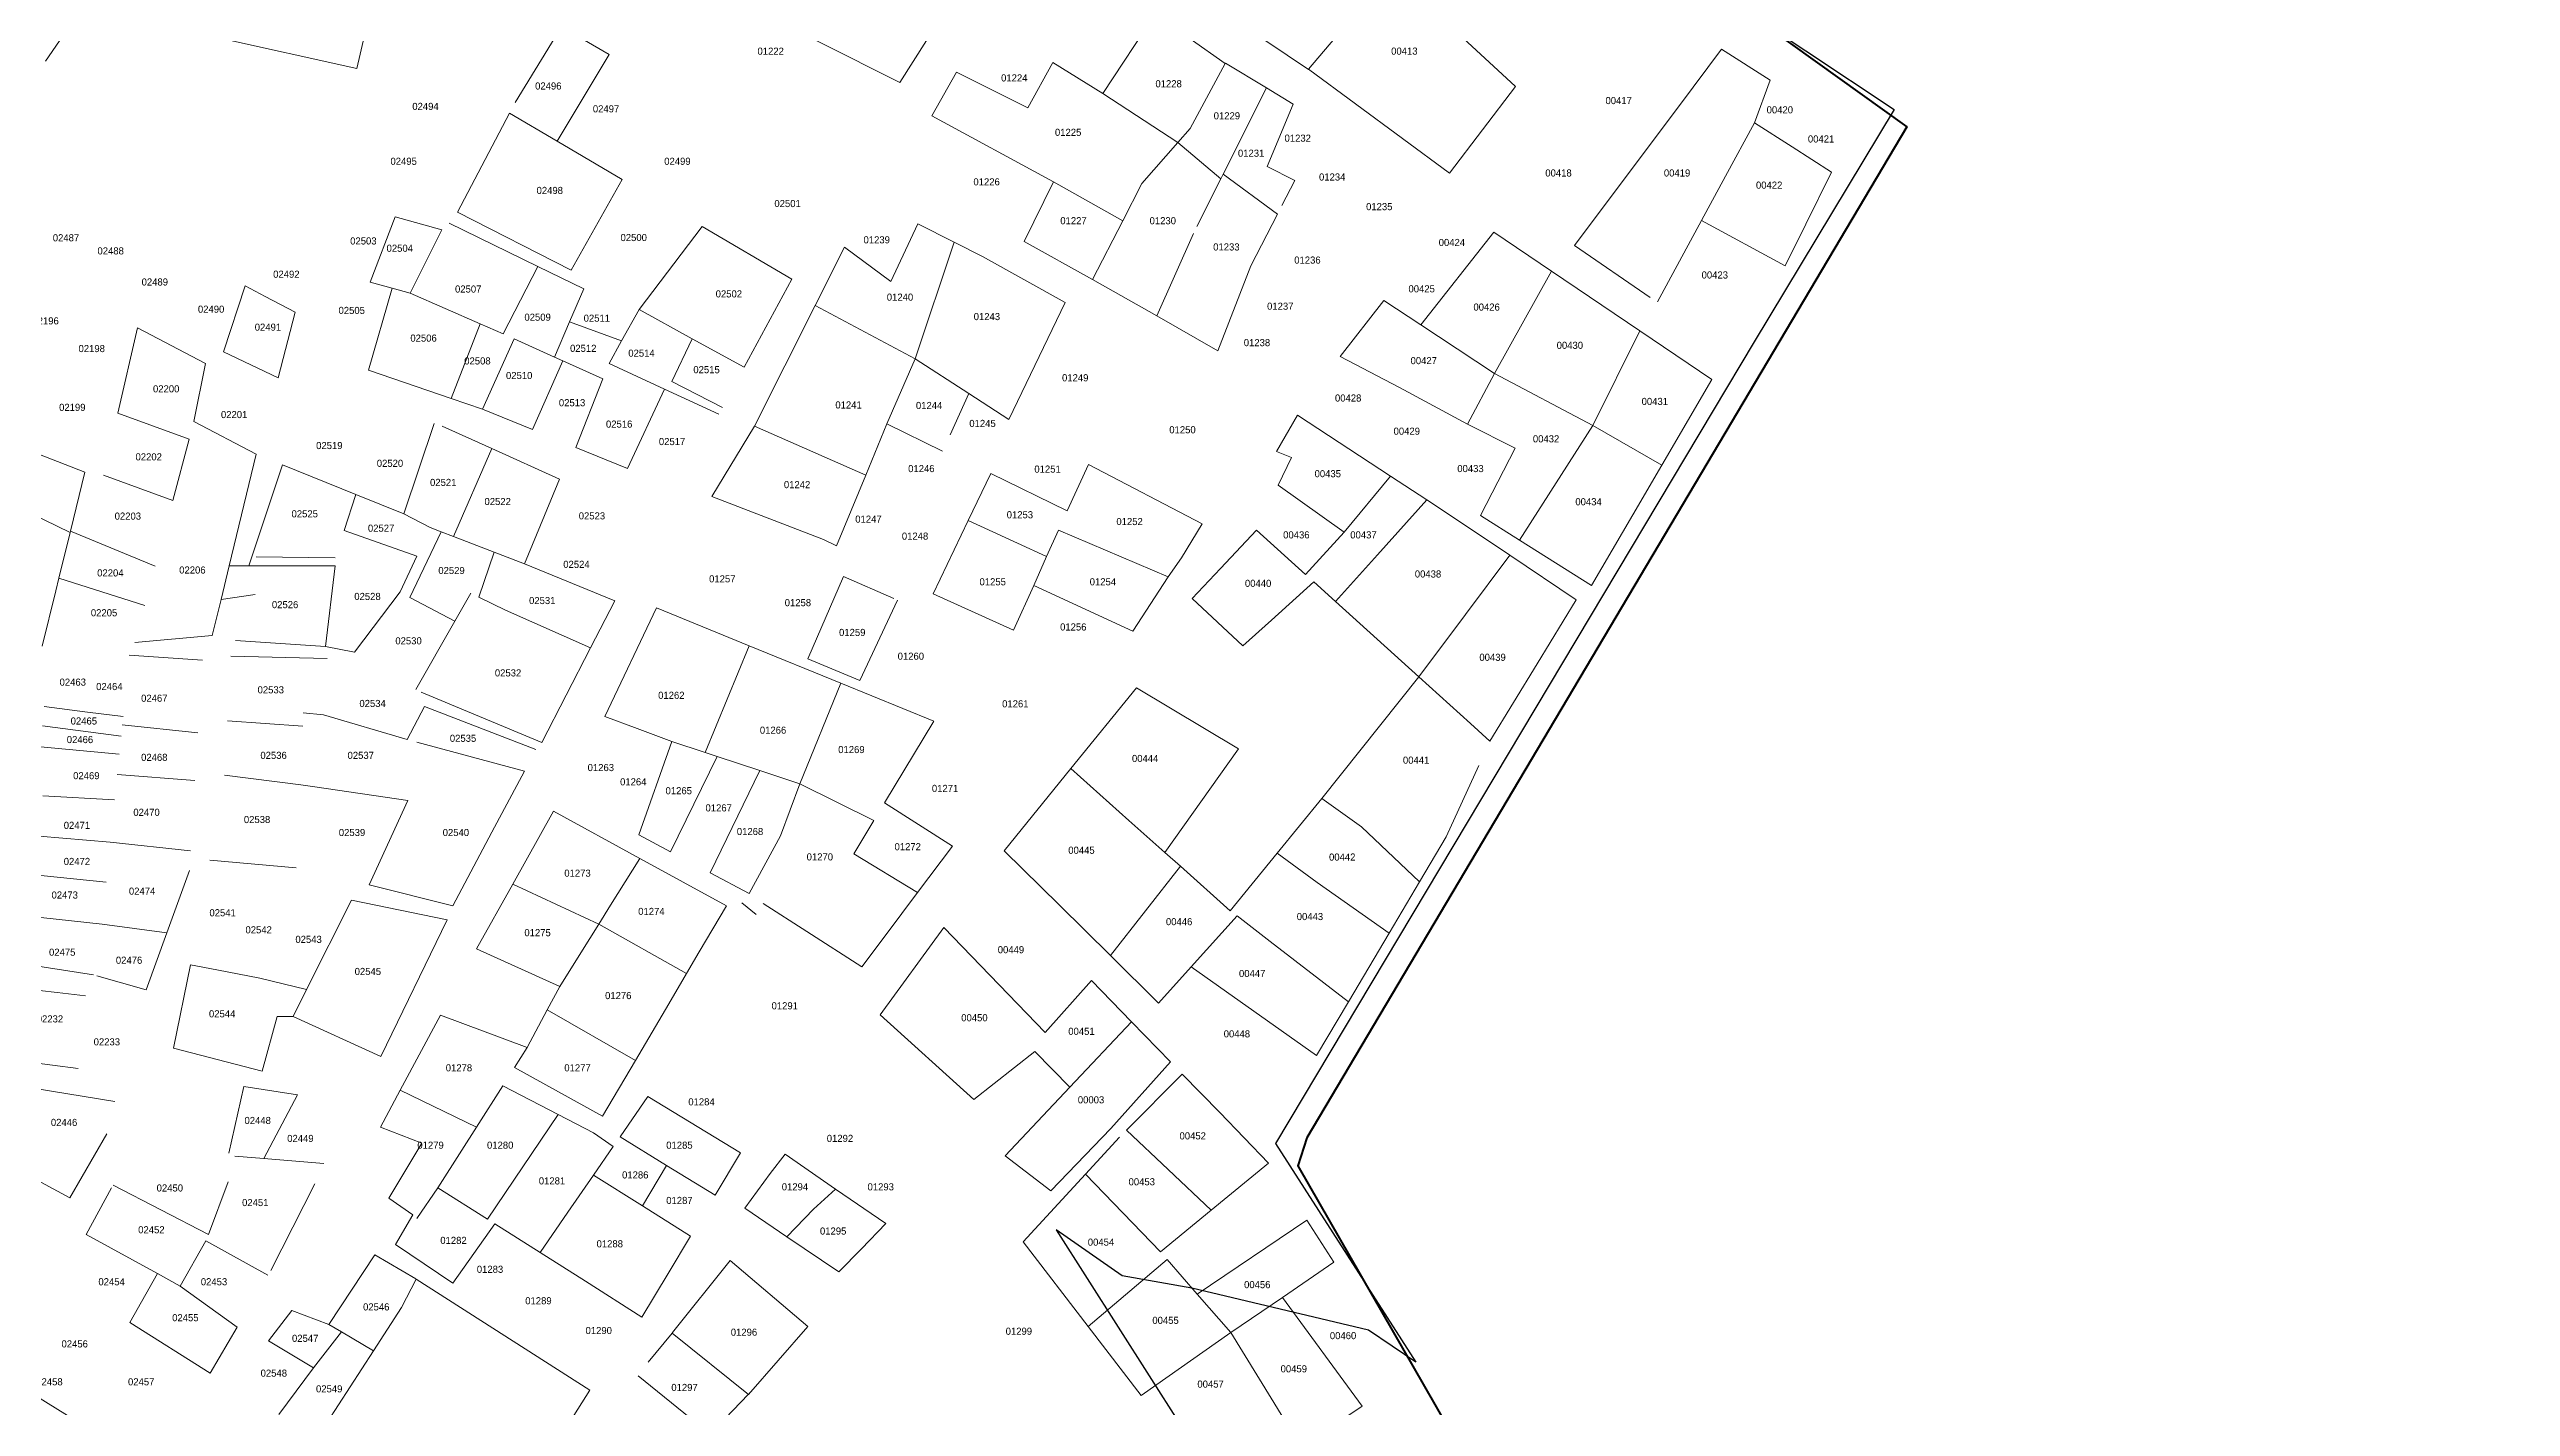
# Model space of a CAD drawing. Header units: metres. Extents: x 245232 to 248406, y 1633796 to 1637634.
# Drawn here: x 247883 to 248403, y 1635925 to 1636211 of the extents above; entities that cross this region are included whole.
import ezdxf
from ezdxf.enums import TextEntityAlignment as Align

# ---------------------------------------------------------------- set-up
doc = ezdxf.new("R2010")
doc.units = ezdxf.units.M
doc.header["$MEASUREMENT"] = 0
doc.layers.add('historique_numero_parcelle', color=7, linetype='Continuous')
doc.layers.add('limites_sections', color=7, linetype='Continuous')
doc.layers.add('Limites_Communes', color=7, linetype='Continuous', lineweight=211, plot=False)
doc.layers.add('LIMITES_PARCELLES', color=7, linetype='Continuous', lineweight=0, true_color=0xffffff)
doc.styles.add('Style-FANCY', font='FANCY.shx')

msp = doc.modelspace()

# ---------------------------------------------------------------- linework, layer by layer
at = {"layer": 'Limites_Communes', "color": 210, "lineweight": 80, "flags": 128}
msp.add_lwpolyline([(248217.239, 1636236.771), (248275.378, 1636195.051), (248148.552, 1635981.39), (248146.604, 1635975.459), (248342.772, 1635633.766), (248361.87, 1635600.5), (248372.369, 1635589.155), (248359.758, 1635572.275), (248054, 1635163), (248403, 1634932), (247921.696, 1634066.369), (247944, 1634048), (247854, 1633828), (247757.314, 1633862.887), (247659.165, 1633895.42), (247213.478, 1634048.88)], dxfattribs=at)
at = {"layer": 'limites_parcelles'}
for p, q in [((248148.879, 1636207.207), (248166.33, 1636227.835)), ((247892.2, 1636223.897), (247881.911, 1636208.898)), ((247951.324, 1636223.035), (247947.686, 1636207.361)), ((248062.524, 1636204.388), (248028.52, 1636221.453)), ((248070.962, 1636217.761), (248062.524, 1636204.388)), ((248105.421, 1636202.095), (248116.426, 1636218.883)), ((248116.426, 1636218.883), (248131.247, 1636208.419)), ((248148.864, 1636207.189), (248135.353, 1636216.247)), ((247947.686, 1636207.361), (247918.483, 1636213.839)), ((247981.156, 1636200.217), (247990.999, 1636216.171)), ((247990.999, 1636216.171), (248001.07, 1636210.307)), ((248179.726, 1636215.486), (248192.632, 1636203.587)), ((248227.282, 1636199.551), (248236.193, 1636211.436)), ((248236.193, 1636211.436), (248246.466, 1636204.938)), ((248001.07, 1636210.307), (247990.087, 1636192.001)), ((248069.222, 1636197.366), (248074.462, 1636206.637)), ((248074.462, 1636206.637), (248089.565, 1636199.037)), ((248089.565, 1636199.037), (248094.819, 1636208.664)), ((248094.819, 1636208.664), (248105.421, 1636202.095)), ((248131.247, 1636208.419), (248123.889, 1636194.709)), ((248131.247, 1636208.419), (248131.3, 1636208.518)), ((248131.3, 1636208.518), (248139.969, 1636203.291)), ((248148.879, 1636207.207), (248148.864, 1636207.189)), ((248178.692, 1636185.291), (248148.879, 1636207.207)), ((248121.266, 1636191.735), (248105.421, 1636202.095)), ((248139.969, 1636203.291), (248130.822, 1636185.056)), ((248139.969, 1636203.291), (248145.643, 1636199.87)), ((248192.632, 1636203.587), (248178.692, 1636185.291)), ((248246.466, 1636204.938), (248243.15, 1636195.913)), ((247968.984, 1636176.993), (247979.966, 1636197.947)), ((247979.966, 1636197.947), (247990.087, 1636192.001)), ((248094.936, 1636183.452), (248069.222, 1636197.366)), ((248145.643, 1636199.87), (248140.158, 1636186.633)), ((248217.294, 1636186.229), (248227.282, 1636199.551)), ((248243.15, 1636195.913), (248237.043, 1636184.643)), ((248243.15, 1636195.913), (248251.108, 1636190.8)), ((247990.087, 1636192.001), (248003.814, 1636183.937)), ((248113.644, 1636183.097), (248121.266, 1636191.735)), ((248123.889, 1636194.709), (248121.266, 1636191.735)), ((248121.266, 1636191.735), (248130.331, 1636184.078)), ((248251.108, 1636190.8), (248259.407, 1636185.468)), ((248130.822, 1636185.056), (248130.331, 1636184.078)), ((248130.822, 1636185.056), (248142.296, 1636176.584)), ((248140.158, 1636186.633), (248145.949, 1636183.734)), ((248205.126, 1636169.998), (248217.294, 1636186.229)), ((248259.407, 1636185.468), (248253.997, 1636174.499)), ((248003.814, 1636183.937), (247993.037, 1636164.752)), ((248088.779, 1636170.831), (248094.936, 1636183.452)), ((248094.936, 1636183.452), (248109.591, 1636175.185)), ((248109.591, 1636175.185), (248113.644, 1636183.097)), ((248125.271, 1636173.991), (248130.331, 1636184.078)), ((248145.949, 1636183.734), (248143.223, 1636178.398)), ((248237.043, 1636184.643), (248231.964, 1636175.269)), ((247950.512, 1636162.229), (247955.795, 1636176.008)), ((247955.795, 1636176.008), (247965.678, 1636173.309)), ((247967.219, 1636174.657), (247986.005, 1636165.511)), ((247993.037, 1636164.752), (247968.984, 1636176.993)), ((248103.241, 1636162.79), (248109.591, 1636175.185)), ((248142.296, 1636176.584), (248136.706, 1636165.644)), ((248231.964, 1636175.269), (248222.646, 1636158.071)), ((248249.638, 1636165.66), (248231.964, 1636175.269)), ((247965.678, 1636173.309), (247958.958, 1636159.876)), ((248007.358, 1636156.425), (248020.724, 1636174.001)), ((248020.724, 1636174.001), (248039.648, 1636162.884)), ((248044.614, 1636157.319), (248050.769, 1636169.588)), ((248050.769, 1636169.588), (248060.612, 1636162.365)), ((248060.612, 1636162.365), (248066.31, 1636174.562)), ((248065.705, 1636146.039), (248073.955, 1636170.701)), ((248066.31, 1636174.562), (248073.955, 1636170.701)), ((248073.955, 1636170.701), (248079.952, 1636167.673)), ((248103.241, 1636162.79), (248088.779, 1636170.831)), ((248116.783, 1636155.076), (248124.535, 1636172.523)), ((248172.637, 1636153.177), (248188.014, 1636172.807)), ((248188.014, 1636172.807), (248200.214, 1636164.554)), ((248221.104, 1636158.986), (248205.126, 1636169.998)), ((248253.997, 1636174.499), (248249.638, 1636165.66)), ((247978.67, 1636151.277), (247986.005, 1636165.511)), ((247986.005, 1636165.511), (247995.672, 1636160.804)), ((248079.952, 1636167.673), (248097.438, 1636157.894)), ((248136.706, 1636165.644), (248129.728, 1636147.715)), ((248200.214, 1636164.554), (248188.157, 1636142.902)), ((248200.214, 1636164.554), (248218.914, 1636151.905)), ((247919.495, 1636147.505), (247924.094, 1636161.416)), ((247924.094, 1636161.416), (247928.316, 1636159.206)), ((247928.316, 1636159.206), (247934.647, 1636155.847)), ((247950.157, 1636143.612), (247955.213, 1636160.92)), ((247955.213, 1636160.92), (247950.512, 1636162.229)), ((247958.958, 1636159.876), (247955.213, 1636160.92)), ((247958.958, 1636159.876), (247973.776, 1636153.412)), ((247995.672, 1636160.804), (247992.677, 1636153.803)), ((248039.648, 1636162.884), (248029.601, 1636144.258)), ((248103.236, 1636162.78), (248103.241, 1636162.79)), ((248116.783, 1636155.076), (248103.236, 1636162.78)), ((247934.647, 1636155.847), (247931.094, 1636142.008)), ((247992.677, 1636153.803), (247989.51, 1636146.399)), ((247992.677, 1636153.803), (248003.677, 1636149.817)), ((248003.677, 1636149.817), (248007.358, 1636156.425)), ((248007.358, 1636156.425), (248007.358, 1636156.425)), ((248018.611, 1636150.269), (248007.358, 1636156.425)), ((248031.789, 1636131.752), (248044.614, 1636157.319)), ((248065.705, 1636146.039), (248044.614, 1636157.319)), ((248097.438, 1636157.894), (248085.548, 1636133.206)), ((248129.728, 1636147.715), (248116.783, 1636155.076)), ((248155.589, 1636146.521), (248164.784, 1636158.376)), ((248164.784, 1636158.376), (248172.637, 1636153.177)), ((247897.181, 1636134.515), (247901.328, 1636152.592)), ((247901.328, 1636152.592), (247915.748, 1636145.051)), ((247973.776, 1636153.412), (247967.68, 1636137.602)), ((247973.776, 1636153.412), (247978.67, 1636151.277)), ((247974.272, 1636135.393), (247980.998, 1636150.23)), ((247980.998, 1636150.23), (247989.51, 1636146.399)), ((248003.677, 1636149.817), (248001.027, 1636145.06)), ((248018.611, 1636150.269), (248014.274, 1636141.239)), ((248029.601, 1636144.258), (248018.611, 1636150.269)), ((248176.376, 1636150.702), (248172.637, 1636153.177)), ((248188.157, 1636142.902), (248176.376, 1636150.702)), ((248209.006, 1636131.895), (248218.914, 1636151.905)), ((248218.914, 1636151.905), (248234.096, 1636141.635)), ((247915.748, 1636145.051), (247913.235, 1636132.748)), ((247931.094, 1636142.008), (247919.495, 1636147.505)), ((247967.68, 1636137.602), (247950.157, 1636143.612)), ((247991.271, 1636145.607), (247984.832, 1636131.059)), ((247989.51, 1636146.399), (247991.271, 1636145.607)), ((247999.736, 1636141.798), (247991.271, 1636145.607)), ((248001.027, 1636145.06), (248012.741, 1636139.636)), ((248059.752, 1636132.28), (248065.705, 1636146.039)), ((248077.06, 1636138.696), (248065.705, 1636146.039)), ((248168.116, 1636139.938), (248155.589, 1636146.521)), ((247993.994, 1636127.299), (247999.736, 1636141.798)), ((248012.741, 1636139.636), (248004.921, 1636122.814)), ((248024.237, 1636134.314), (248012.741, 1636139.636)), ((248014.274, 1636141.239), (248025.005, 1636135.736)), ((248077.06, 1636138.696), (248073.113, 1636129.975)), ((248085.548, 1636133.206), (248077.06, 1636138.696)), ((248182.446, 1636132.199), (248168.116, 1636139.938)), ((248182.446, 1636132.199), (248188.157, 1636142.902)), ((248209.006, 1636131.895), (248188.157, 1636142.902)), ((248234.096, 1636141.635), (248223.53, 1636123.541)), ((247912.246, 1636129.036), (247897.181, 1636134.515)), ((247974.252, 1636135.348), (247967.68, 1636137.602)), ((247974.272, 1636135.393), (247974.252, 1636135.348)), ((247984.832, 1636131.059), (247974.272, 1636135.393)), ((248142.116, 1636126.464), (248146.562, 1636134.141)), ((248146.562, 1636134.141), (248166.238, 1636121.213)), ((247908.802, 1636116.103), (247912.246, 1636129.036)), ((247913.235, 1636132.748), (247926.464, 1636125.869)), ((247957.675, 1636113.257), (247964.07, 1636132.356)), ((247965.77, 1636131.782), (247976.263, 1636127.042)), ((248022.722, 1636116.952), (248031.764, 1636131.763)), ((248031.764, 1636131.763), (248031.789, 1636131.752)), ((248031.789, 1636131.752), (248055.271, 1636121.457)), ((248059.752, 1636132.28), (248055.271, 1636121.457)), ((248071.512, 1636126.506), (248059.752, 1636132.28)), ((248192.548, 1636127.138), (248182.446, 1636132.199)), ((248209.006, 1636131.895), (248202.384, 1636121.571)), ((248209.006, 1636131.895), (248209.006, 1636131.895)), ((248223.53, 1636123.541), (248209.006, 1636131.895)), ((247876.125, 1636127.543), (247890.216, 1636122.032)), ((247926.464, 1636125.869), (247920.739, 1636102.255)), ((247924.886, 1636102.255), (247931.992, 1636123.635)), ((247931.992, 1636123.635), (247947.529, 1636117.356)), ((247968.115, 1636108.469), (247976.263, 1636127.042)), ((247976.263, 1636127.042), (247990.586, 1636120.571)), ((248004.921, 1636122.814), (247993.994, 1636127.299)), ((248097.852, 1636113.892), (248102.35, 1636123.681)), ((248102.35, 1636123.681), (248126.385, 1636111.109)), ((248145.291, 1636125.141), (248142.116, 1636126.464)), ((248142.491, 1636119.342), (248145.291, 1636125.141)), ((248185.206, 1636112.879), (248192.548, 1636127.138)), ((248223.53, 1636123.541), (248217.416, 1636113.071)), ((248223.53, 1636123.541), (248223.53, 1636123.541)), ((247890.216, 1636122.032), (247887.165, 1636109.559)), ((247894.176, 1636121.42), (247908.802, 1636116.103)), ((247947.529, 1636117.356), (247945.016, 1636109.709)), ((247947.529, 1636117.356), (247957.675, 1636113.257)), ((247990.586, 1636120.571), (247987.396, 1636112.878)), ((248055.271, 1636121.457), (248049.083, 1636106.507)), ((248076.959, 1636111.851), (248081.698, 1636121.794)), ((248081.698, 1636121.794), (248097.852, 1636113.892)), ((248156.417, 1636109.407), (248142.491, 1636119.342)), ((248166.238, 1636121.213), (248156.417, 1636109.407)), ((248166.238, 1636121.213), (248173.898, 1636116.181)), ((248202.384, 1636121.571), (248193.479, 1636107.687)), ((247873.393, 1636116.01), (247887.096, 1636109.278)), ((247957.675, 1636113.257), (247963.231, 1636110.346)), ((247987.396, 1636112.878), (247983.169, 1636102.683)), ((248046.376, 1636107.824), (248022.722, 1636116.952)), ((248173.898, 1636116.181), (248163.472, 1636104.616)), ((248173.898, 1636116.181), (248177.173, 1636114.029)), ((248177.173, 1636114.029), (248191.434, 1636104.499)), ((248193.479, 1636107.687), (248185.206, 1636112.879)), ((248217.416, 1636113.071), (248208.695, 1636098.137)), ((247887.096, 1636109.278), (247884.749, 1636099.683)), ((247887.165, 1636109.559), (247887.096, 1636109.278)), ((247905.101, 1636102.203), (247887.165, 1636109.559)), ((247945.016, 1636109.709), (247960.397, 1636104.278)), ((247958.891, 1636095.587), (247965.546, 1636109.456)), ((247963.231, 1636110.346), (247965.546, 1636109.456)), ((247965.546, 1636109.456), (247968.115, 1636108.469)), ((247976.764, 1636105.145), (247968.115, 1636108.469)), ((248049.083, 1636106.507), (248046.376, 1636107.824)), ((248069.553, 1636096.315), (248076.959, 1636111.851)), ((248087.372, 1636107.054), (248076.959, 1636111.851)), ((248093.516, 1636104.224), (248087.372, 1636107.054)), ((248093.516, 1636104.224), (248096.033, 1636109.837)), ((248096.033, 1636109.837), (248119.242, 1636099.966)), ((248126.385, 1636111.109), (248122.02, 1636103.935)), ((248130.236, 1636101.703), (248137.882, 1636109.795)), ((248137.882, 1636109.795), (248148.225, 1636100.451)), ((248148.225, 1636100.451), (248156.417, 1636109.407)), ((248208.695, 1636098.137), (248193.479, 1636107.687)), ((247920.739, 1636102.255), (247919.025, 1636095.182)), ((247920.739, 1636102.255), (247924.886, 1636102.255)), ((247924.886, 1636102.255), (247943.122, 1636102.255)), ((247943.122, 1636103.948), (247926.4, 1636104.16)), ((247943.122, 1636102.255), (247941.111, 1636085.216)), ((247960.397, 1636104.278), (247956.88, 1636096.751)), ((247973.51, 1636095.631), (247976.764, 1636105.145)), ((247983.169, 1636102.683), (247976.764, 1636105.145)), ((247983.169, 1636102.683), (248002.226, 1636094.867)), ((248093.516, 1636104.224), (248090.781, 1636098.124)), ((248122.02, 1636103.935), (248119.242, 1636099.966)), ((248163.472, 1636104.616), (248154.558, 1636094.729)), ((248191.434, 1636104.499), (248182.072, 1636091.984)), ((248191.434, 1636104.499), (248205.483, 1636095.111)), ((247884.084, 1636096.965), (247881.22, 1636085.255)), ((247884.749, 1636099.683), (247884.084, 1636096.965)), ((247902.891, 1636093.903), (247884.749, 1636099.683)), ((247956.88, 1636096.751), (247947.25, 1636084.051)), ((248043.023, 1636082.639), (248050.555, 1636100.009)), ((248050.555, 1636100.009), (248061.232, 1636095.376)), ((248090.781, 1636098.124), (248086.528, 1636088.64)), ((248111.74, 1636088.486), (248090.781, 1636098.124)), ((248119.242, 1636099.966), (248111.74, 1636088.486)), ((248124.256, 1636095.376), (248130.236, 1636101.703)), ((248149.969, 1636098.875), (248141.045, 1636090.807)), ((248154.558, 1636094.729), (248149.969, 1636098.875)), ((247919.025, 1636095.182), (247917.164, 1636087.507)), ((247919.025, 1636095.182), (247926.189, 1636096.222)), ((247968.456, 1636090.575), (247958.891, 1636095.587)), ((247968.456, 1636090.575), (247971.83, 1636096.456)), ((247979.106, 1636092.884), (247973.51, 1636095.631)), ((247997.124, 1636084.935), (247979.106, 1636092.884)), ((248002.226, 1636094.867), (247997.124, 1636084.935)), ((248000.127, 1636070.451), (248011.067, 1636093.365)), ((248011.067, 1636093.365), (248030.632, 1636085.383)), ((248062.016, 1636094.995), (248054.038, 1636078.051)), ((248086.528, 1636088.64), (248069.553, 1636096.315)), ((248134.986, 1636085.33), (248124.256, 1636095.376)), ((248172.201, 1636078.789), (248154.558, 1636094.729)), ((248182.072, 1636091.984), (248172.201, 1636078.789)), ((248205.483, 1636095.111), (248197.202, 1636081.549)), ((247917.164, 1636087.507), (247900.799, 1636086.049)), ((247941.111, 1636085.216), (247922.061, 1636086.486)), ((247960.169, 1636076.132), (247968.456, 1636090.575)), ((248141.045, 1636090.807), (248134.986, 1636085.33)), ((247899.609, 1636083.403), (247915.087, 1636082.345)), ((247921.109, 1636083.205), (247941.429, 1636082.676)), ((247947.25, 1636084.051), (247941.111, 1636085.216)), ((247997.124, 1636084.935), (247986.831, 1636064.896)), ((248030.632, 1636085.383), (248021.33, 1636062.786)), ((248030.632, 1636085.383), (248050.032, 1636077.469)), ((248054.038, 1636078.051), (248043.023, 1636082.639)), ((248197.202, 1636081.549), (248187.227, 1636065.213)), ((248041.363, 1636056.212), (248050.032, 1636077.469)), ((248050.032, 1636077.469), (248069.699, 1636069.446)), ((248098.638, 1636059.399), (248112.482, 1636076.458)), ((248112.482, 1636076.458), (248134.049, 1636063.611)), ((248151.686, 1636053.104), (248172.201, 1636078.789)), ((248183.108, 1636068.935), (248172.201, 1636078.789)), ((247881.617, 1636072.555), (247890.795, 1636071.361)), ((247890.795, 1636071.361), (247898.291, 1636070.386)), ((247936.403, 1636071.214), (247940.636, 1636070.791)), ((247940.636, 1636070.791), (247958.375, 1636065.573)), ((247958.375, 1636065.573), (247962.05, 1636072.523)), ((247986.831, 1636064.896), (247961.325, 1636075.585)), ((247962.05, 1636072.523), (247985.561, 1636063.414)), ((247897.874, 1636066.26), (247881.258, 1636068.427)), ((247898.115, 1636068.646), (247914.126, 1636066.969)), ((247936.304, 1636068.363), (247920.371, 1636069.475)), ((248006.993, 1636067.854), (248000.127, 1636070.451)), ((248014.27, 1636065.102), (248006.993, 1636067.854)), ((248069.699, 1636069.446), (248059.278, 1636052.167)), ((248187.227, 1636065.213), (248183.108, 1636068.935)), ((247880.877, 1636064.041), (247897.488, 1636062.448)), ((247960.427, 1636064.97), (247983.141, 1636058.865)), ((248007.313, 1636045.377), (248014.27, 1636065.102)), ((248023.907, 1636061.94), (248014.005, 1636041.839)), ((248021.33, 1636062.786), (248014.27, 1636065.102)), ((248023.907, 1636061.94), (248021.33, 1636062.786)), ((248032.875, 1636058.997), (248023.907, 1636061.94)), ((248134.049, 1636063.611), (248118.533, 1636041.672)), ((247897.053, 1636058.155), (247913.495, 1636056.885)), ((247935.873, 1636055.974), (247919.757, 1636058.045)), ((247938.837, 1636055.551), (247935.873, 1636055.974)), ((247958.522, 1636052.693), (247938.837, 1636055.551)), ((247983.141, 1636058.865), (247976.284, 1636045.977)), ((248032.875, 1636058.997), (248022.41, 1636037.395)), ((248032.875, 1636058.997), (248041.363, 1636056.212)), ((248037.235, 1636045.206), (248041.363, 1636056.212)), ((248041.363, 1636056.212), (248057.022, 1636048.426)), ((248084.569, 1636042.062), (248098.638, 1636059.399)), ((248110.914, 1636048.461), (248098.638, 1636059.399)), ((248184.865, 1636060.05), (248177.967, 1636044.972)), ((247896.514, 1636052.826), (247881.352, 1636053.637)), ((247950.346, 1636034.806), (247958.522, 1636052.693)), ((247980.667, 1636034.948), (247989.318, 1636050.396)), ((247989.318, 1636050.396), (248007.523, 1636040.424)), ((248059.278, 1636052.167), (248073.643, 1636043.039)), ((248142.233, 1636041.507), (248151.686, 1636053.104)), ((248151.686, 1636053.104), (248160.1, 1636047.071)), ((247875.55, 1636045.543), (247895.608, 1636043.869)), ((247976.284, 1636045.977), (247967.993, 1636030.394)), ((248014.005, 1636041.839), (248007.313, 1636045.377)), ((248030.646, 1636033.04), (248037.235, 1636045.206)), ((248057.022, 1636048.426), (248052.793, 1636041.416)), ((248118.533, 1636041.672), (248110.914, 1636048.461)), ((248160.1, 1636047.071), (248172.335, 1636035.467)), ((248177.967, 1636044.972), (248172.335, 1636035.467)), ((247895.608, 1636043.869), (247912.568, 1636042.04)), ((247934.924, 1636038.446), (247916.669, 1636040.033)), ((248007.523, 1636040.424), (248001.336, 1636030.534)), ((248007.523, 1636040.424), (248025.831, 1636030.394)), ((248052.793, 1636041.416), (248066.248, 1636033.187)), ((248073.643, 1636043.039), (248066.248, 1636033.187)), ((248096.214, 1636030.55), (248084.569, 1636042.062)), ((248118.533, 1636041.672), (248121.787, 1636038.774)), ((248132.34, 1636029.37), (248142.233, 1636041.507)), ((248150.687, 1636035.304), (248142.233, 1636041.507)), ((247894.75, 1636035.39), (247874.7, 1636037.469)), ((247912.309, 1636037.895), (247907.54, 1636024.698)), ((247967.993, 1636030.394), (247950.346, 1636034.806)), ((247973.02, 1636021.292), (247980.667, 1636034.948)), ((247980.667, 1636034.948), (247998.848, 1636026.557)), ((248022.41, 1636037.395), (248030.646, 1636033.04)), ((248121.787, 1636038.774), (248106.991, 1636019.896)), ((248121.787, 1636038.774), (248132.34, 1636029.37)), ((248165.9, 1636024.607), (248150.687, 1636035.304)), ((248172.335, 1636035.467), (248165.9, 1636024.607)), ((247937.1, 1636012.712), (247946.581, 1636031.576)), ((247946.581, 1636031.576), (247966.829, 1636027.43)), ((248001.336, 1636030.534), (247998.848, 1636026.557)), ((248025.831, 1636030.394), (248020.107, 1636020.669)), ((248032.128, 1636028.595), (248029.059, 1636031.029)), ((248042.866, 1636024.956), (248033.61, 1636030.923)), ((248066.248, 1636033.187), (248059.615, 1636024.351)), ((248106.991, 1636019.896), (248096.214, 1636030.55)), ((247893.851, 1636026.509), (247877.651, 1636028.294)), ((247907.54, 1636024.698), (247893.851, 1636026.509)), ((247907.541, 1636024.698), (247903.18, 1636012.627)), ((247907.54, 1636024.698), (247907.541, 1636024.698)), ((247966.829, 1636027.43), (247952.753, 1635998.538)), ((247998.848, 1636026.557), (247995.052, 1636020.489)), ((247998.848, 1636026.557), (248017.429, 1636016.12)), ((248054.459, 1636017.482), (248042.866, 1636024.956)), ((248059.615, 1636024.351), (248054.459, 1636017.482)), ((248058.31, 1636007.358), (248071.789, 1636025.79)), ((248071.789, 1636025.79), (248093.22, 1636003.644)), ((248133.766, 1636028.27), (248124.101, 1636017.532)), ((248140.747, 1636022.879), (248133.766, 1636028.27)), ((248165.9, 1636024.607), (248157.303, 1636010.097)), ((247990.588, 1636013.355), (247973.02, 1636021.292)), ((247995.052, 1636020.489), (247990.588, 1636013.355)), ((248020.107, 1636020.669), (248017.429, 1636016.12)), ((248117.171, 1636009.832), (248106.991, 1636019.896)), ((248157.303, 1636010.097), (248140.747, 1636022.879)), ((247892.068, 1636015.802), (247876.193, 1636018.316)), ((247903.18, 1636012.627), (247892.748, 1636015.608)), ((247908.938, 1636000.337), (247912.568, 1636017.94)), ((247912.568, 1636017.94), (247918.1, 1636016.874)), ((247918.1, 1636016.874), (247927.195, 1636015.122)), ((247927.195, 1636015.122), (247937.1, 1636012.712)), ((247987.961, 1636008.423), (247990.588, 1636013.355)), ((248017.429, 1636016.12), (248013.65, 1636009.7)), ((248093.22, 1636003.644), (248103.005, 1636014.596)), ((248103.005, 1636014.596), (248111.464, 1636005.881)), ((248124.101, 1636017.532), (248117.171, 1636009.832)), ((248150.592, 1635998.771), (248124.101, 1636017.532)), ((247876.936, 1636012.936), (247884.369, 1636012.064)), ((247884.369, 1636012.064), (247890.393, 1636011.357)), ((247937.1, 1636012.712), (247934.232, 1636007.005)), ((247983.709, 1636000.443), (247987.961, 1636008.423)), ((247987.961, 1636008.423), (248006.586, 1635997.7)), ((248013.65, 1636009.7), (248006.586, 1635997.7)), ((248157.303, 1636010.097), (248150.592, 1635998.771)), ((247930.845, 1636007.005), (247927.67, 1635995.469)), ((247934.232, 1636007.005), (247930.845, 1636007.005)), ((247952.753, 1635998.538), (247934.232, 1636007.005)), ((247956.903, 1635991.462), (247965.4, 1636007.322)), ((247965.4, 1636007.322), (247983.709, 1636000.443)), ((248078.153, 1635989.498), (248058.31, 1636007.358)), ((248098.458, 1635992.07), (248111.464, 1636005.881)), ((248111.464, 1636005.881), (248119.681, 1635997.416)), ((247883.382, 1635996.743), (247875.299, 1635997.783)), ((247927.67, 1635995.469), (247908.938, 1636000.337)), ((247981.024, 1635996.223), (247983.709, 1636000.443)), ((248006.586, 1635997.7), (247999.661, 1635985.937)), ((248090.998, 1635999.596), (248078.153, 1635989.498)), ((248098.458, 1635992.07), (248090.998, 1635999.596)), ((247888.794, 1635996.047), (247883.382, 1635996.743)), ((247999.661, 1635985.937), (247981.024, 1635996.223)), ((248119.681, 1635997.416), (248107.082, 1635983.37)), ((248110.39, 1635982.963), (248122.18, 1635994.842)), ((248122.18, 1635994.842), (248130.095, 1635986.688)), ((247879.753, 1635991.818), (247896.566, 1635989.079)), ((247920.632, 1635978.112), (247923.807, 1635992.188)), ((247923.807, 1635992.188), (247935.159, 1635990.49)), ((247935.159, 1635990.49), (247928.07, 1635976.964)), ((247952.7, 1635983.615), (247956.903, 1635991.462)), ((247956.903, 1635991.462), (247973.009, 1635983.63)), ((247973.009, 1635983.63), (247978.569, 1635992.367)), ((247978.569, 1635992.367), (247990.285, 1635986.301)), ((248003.343, 1635981.593), (248009.215, 1635990.071)), ((248009.215, 1635990.071), (248028.794, 1635978.218)), ((248084.768, 1635977.592), (248098.458, 1635992.07)), ((247894.846, 1635982.2), (247887.073, 1635968.713)), ((247961.484, 1635980.229), (247952.7, 1635983.615)), ((247973.009, 1635983.63), (247969.919, 1635978.777)), ((247973.009, 1635983.63), (247973.009, 1635983.63)), ((247975.303, 1635964.176), (247990.285, 1635986.301)), ((247990.285, 1635986.301), (247997.768, 1635982.426)), ((247997.768, 1635982.426), (248001.908, 1635979.522)), ((248107.082, 1635983.37), (248094.425, 1635970.184)), ((248119.185, 1635974.642), (248110.39, 1635982.963)), ((248130.095, 1635986.688), (248140.449, 1635976.022)), ((247921.902, 1635977.477), (247928.07, 1635976.964)), ((247928.07, 1635976.964), (247940.727, 1635975.912)), ((247954.499, 1635968.587), (247961.484, 1635980.229)), ((247969.919, 1635978.777), (247964.845, 1635970.805)), ((248001.908, 1635979.522), (247997.73, 1635973.49)), ((248013.203, 1635975.552), (248003.343, 1635981.593)), ((248028.794, 1635978.218), (248023.437, 1635969.282)), ((248035.091, 1635973.799), (248038.222, 1635977.925)), ((248038.222, 1635977.925), (248048.914, 1635970.52)), ((248094.425, 1635970.184), (248084.768, 1635977.592)), ((248101.763, 1635973.711), (248108.937, 1635981.499)), ((247887.073, 1635968.713), (247873.127, 1635976.258)), ((247916.338, 1635960.919), (247920.527, 1635972.079)), ((247938.836, 1635971.656), (247929.522, 1635953.347)), ((247992.282, 1635965.624), (247997.73, 1635973.49)), ((247997.73, 1635973.49), (248008.091, 1635966.974)), ((248013.203, 1635975.552), (248008.091, 1635966.974)), ((248023.437, 1635969.282), (248013.203, 1635975.552)), ((248029.717, 1635966.52), (248035.091, 1635973.799)), ((248088.537, 1635959.353), (248101.763, 1635973.711)), ((248117.589, 1635957.289), (248101.763, 1635973.711)), ((248128.273, 1635966.045), (248119.185, 1635974.642)), ((248140.449, 1635976.022), (248128.273, 1635966.045)), ((247890.488, 1635960.965), (247895.867, 1635970.809)), ((247896.226, 1635971.369), (247916.338, 1635960.919)), ((247959.579, 1635965.094), (247954.499, 1635968.587)), ((247960.4, 1635964.349), (247964.845, 1635970.805)), ((247964.845, 1635970.805), (247975.303, 1635964.176)), ((248008.091, 1635966.974), (248018.23, 1635960.597)), ((248038.636, 1635960.455), (248029.717, 1635966.52)), ((248044.206, 1635966.262), (248048.914, 1635970.52)), ((248048.914, 1635970.52), (248059.521, 1635963.227)), ((247955.875, 1635958.85), (247959.579, 1635965.094)), ((247976.855, 1635963.192), (247967.996, 1635950.642)), ((247986.434, 1635957.12), (247976.855, 1635963.192)), ((247986.434, 1635957.12), (247992.282, 1635965.624)), ((248038.636, 1635960.455), (248044.206, 1635966.262)), ((248059.521, 1635963.227), (248054.406, 1635957.924)), ((248128.273, 1635966.045), (248117.589, 1635957.289)), ((248125.36, 1635948.354), (248148.533, 1635963.966)), ((248148.533, 1635963.966), (248154.26, 1635955.067)), ((247905.564, 1635952.676), (247890.488, 1635960.965)), ((247915.829, 1635959.562), (247910.367, 1635950.035)), ((247928.936, 1635952.353), (247915.829, 1635959.562)), ((247941.799, 1635941.917), (247951.536, 1635956.628)), ((247951.536, 1635956.628), (247960.214, 1635951.548)), ((247967.996, 1635950.642), (247955.875, 1635958.85)), ((247996.014, 1635951.048), (247986.434, 1635957.12)), ((248018.23, 1635960.597), (248013.504, 1635952.716)), ((248049.561, 1635953.026), (248038.636, 1635960.455)), ((248054.406, 1635957.924), (248049.561, 1635953.026)), ((248102.264, 1635941.475), (248088.537, 1635959.353)), ((247899.751, 1635942.333), (247905.564, 1635952.676)), ((247905.564, 1635952.676), (247910.367, 1635950.035)), ((247957.145, 1635945.515), (247960.28, 1635951.506)), ((247960.28, 1635951.506), (247996.938, 1635928.053)), ((248007.963, 1635943.473), (247996.014, 1635951.048)), ((248013.504, 1635952.716), (248007.963, 1635943.473)), ((248014.454, 1635940.197), (248026.625, 1635955.411)), ((248026.625, 1635955.411), (248043.029, 1635941.52)), ((248102.264, 1635941.475), (248119.027, 1635955.635)), ((248119.027, 1635955.635), (248125.36, 1635948.354)), ((248154.26, 1635955.067), (248143.355, 1635947.651)), ((247910.367, 1635950.035), (247922.448, 1635941.362)), ((248125.36, 1635948.354), (248132.432, 1635940.224)), ((248132.432, 1635940.224), (248143.355, 1635947.651)), ((248143.355, 1635947.651), (248160.183, 1635924.653)), ((247916.717, 1635931.651), (247899.751, 1635942.333)), ((247922.448, 1635941.362), (247916.717, 1635931.651)), ((247929.039, 1635938.456), (247933.967, 1635944.88)), ((247933.967, 1635944.88), (247941.799, 1635941.917)), ((247944.463, 1635940.34), (247941.799, 1635941.917)), ((247951.213, 1635936.342), (247957.145, 1635945.515)), ((248043.029, 1635941.52), (248030.501, 1635927.146)), ((248113.476, 1635926.872), (248102.264, 1635941.475)), ((247938.572, 1635932.731), (247929.039, 1635938.456)), ((247938.572, 1635932.731), (247944.463, 1635940.34)), ((247938.933, 1635917.349), (247951.213, 1635936.342)), ((247944.463, 1635940.34), (247951.213, 1635936.342)), ((248009.294, 1635933.979), (248014.363, 1635940.087)), ((248014.363, 1635940.087), (248014.454, 1635940.197)), ((248030.501, 1635927.146), (248014.363, 1635940.087)), ((248132.432, 1635940.224), (248113.476, 1635926.872)), ((248141.003, 1635926.315), (248132.432, 1635940.224)), ((247872.634, 1635931.376), (247886.557, 1635922.695)), ((247931.247, 1635922.869), (247938.572, 1635932.731)), ((248022.391, 1635918.766), (248007.178, 1635931.069)), ((247996.938, 1635928.053), (247993.552, 1635922.655)), ((248030.461, 1635927.1), (248022.391, 1635918.766)), ((248147.356, 1635916.007), (248141.003, 1635926.315)), ((248160.183, 1635924.653), (248147.356, 1635916.007))]:
    msp.add_line(p, q, dxfattribs=at)
at = {"layer": 'limites_sections', "flags": 128}
msp.add_lwpolyline([(248216.648, 1636235.955), (248272.648, 1636198.72), (248243.07, 1636149.637), (248141.915, 1635980.173), (248141.915, 1635980.173), (248171.545, 1635933.921), (248161.57, 1635940.749), (248124.197, 1635949.612), (248109.512, 1635952.231), (248095.534, 1635961.94), (248141.407, 1635889.947), (248132.348, 1635883.927), (248124.684, 1635878.833), (248123.24, 1635877.874), (248116.477, 1635873.38), (248103.857, 1635870.612), (248059.742, 1635860.935), (248035.235, 1635855.56), (247736.285, 1635756.84)], dxfattribs=at)

# ---------------------------------------------------------------- texts
at = {"layer": 'historique_numero_parcelle', "style": 'Style-FANCY'}
for s, p in [('01222', (248035.191, 1636211.047)), ('00413', (248169.13, 1636211.059)), ('01224', (248086.681, 1636205.394)), ('02496', (247988.186, 1636203.685)), ('01228', (248119.306, 1636204.162)), ('00417', (248214.439, 1636200.6)), ('02494', (247962.229, 1636199.373)), ('02497', (248000.394, 1636198.86)), ('01229', (248131.618, 1636197.386)), ('00420', (248248.5, 1636198.649)), ('01225', (248098.069, 1636193.895)), ('01231', (248136.747, 1636189.48)), ('01232', (248146.597, 1636192.663)), ('00421', (248257.221, 1636192.489)), ('02495', (247957.612, 1636187.772)), ('02499', (248015.476, 1636187.772)), ('01234', (248153.881, 1636184.449)), ('00418', (248201.717, 1636185.302)), ('00419', (248226.778, 1636185.302)), ('02498', (247988.493, 1636181.612)), ('01226', (248080.833, 1636183.423)), ('00422', (248246.243, 1636182.736)), ('02501', (248038.765, 1636178.84)), ('01227', (248099.198, 1636175.209)), ('01230', (248118.075, 1636175.209)), ('01235', (248163.833, 1636178.186)), ('02487', (247886.239, 1636171.603)), ('02488', (247895.678, 1636168.831)), ('02503', (247949.097, 1636170.934)), ('02504', (247956.791, 1636169.394)), ('02500', (248006.242, 1636171.653)), ('01239', (248057.601, 1636171.173)), ('01233', (248131.515, 1636169.665)), ('00424', (248179.179, 1636170.614)), ('02492', (247932.818, 1636163.903)), ('01236', (248148.649, 1636166.893)), ('00423', (248234.753, 1636163.742)), ('02489', (247905.014, 1636162.26)), ('02507', (247971.257, 1636160.77)), ('02502', (248026.351, 1636159.743)), ('01240', (248062.526, 1636159.058)), ('00425', (248172.789, 1636160.817)), ('02196', (247881.929, 1636154.039)), ('02490', (247916.915, 1636156.511)), ('02505', (247946.634, 1636156.252)), ('02509', (247985.928, 1636154.815)), ('02511', (247998.445, 1636154.61)), ('01243', (248080.891, 1636154.951)), ('01237', (248142.903, 1636157.139)), ('00426', (248186.522, 1636156.96)), ('02198', (247891.676, 1636148.187)), ('02491', (247928.919, 1636152.712)), ('02506', (247961.818, 1636150.4)), ('02512', (247995.572, 1636148.244)), ('01238', (248137.979, 1636149.439)), ('00430', (248204.117, 1636148.874)), ('02508', (247973.207, 1636145.575)), ('02514', (248007.884, 1636147.218)), ('02515', (248021.632, 1636143.727)), ('00427', (248173.236, 1636145.64)), ('02200', (247907.418, 1636139.678)), ('02510', (247982.03, 1636142.495)), ('01249', (248099.563, 1636142.015)), ('00428', (248157.256, 1636137.735)), ('02199', (247887.572, 1636135.764)), ('02201', (247921.781, 1636134.237)), ('02513', (247993.213, 1636136.745)), ('02516', (248003.164, 1636132.228)), ('01241', (248051.651, 1636136.266)), ('01244', (248068.682, 1636136.163)), ('01245', (248079.967, 1636132.364)), ('00431', (248222.071, 1636137.016)), ('02519', (247941.901, 1636127.691)), ('02517', (248014.347, 1636128.532)), ('01250', (248122.237, 1636131.03)), ('00429', (248169.645, 1636130.728)), ('00432', (248199.09, 1636129.111)), ('02202', (247903.724, 1636125.305)), ('02520', (247954.722, 1636123.939)), ('01246', (248067.04, 1636122.816)), ('01251', (248093.715, 1636122.713)), ('00433', (248183.11, 1636122.822)), ('02521', (247965.974, 1636119.898)), ('01242', (248040.776, 1636119.428)), ('00435', (248152.947, 1636121.744)), ('02203', (247899.313, 1636112.779)), ('02525', (247936.701, 1636113.26)), ('02522', (247977.484, 1636115.857)), ('02523', (247997.409, 1636112.827)), ('01247', (248055.857, 1636112.139)), ('01253', (248087.867, 1636113.063)), ('01252', (248111.054, 1636111.625)), ('00434', (248208.067, 1636115.815)), ('02527', (247952.847, 1636110.229)), ('01248', (248065.706, 1636108.545)), ('00436', (248146.304, 1636108.808)), ('00437', (248160.488, 1636108.808)), ('02206', (247912.958, 1636101.383)), ('02529', (247967.726, 1636101.282)), ('02524', (247994.135, 1636102.58)), ('02204', (247895.619, 1636100.767)), ('02528', (247949.964, 1636095.798)), ('01257', (248024.963, 1636099.514)), ('01255', (248082.122, 1636098.894)), ('01254', (248105.411, 1636098.894)), ('00440', (248138.225, 1636098.567)), ('00438', (248174.133, 1636100.543)), ('02205', (247894.285, 1636092.348)), ('02526', (247932.55, 1636094.066)), ('02531', (247986.907, 1636094.932)), ('01258', (248040.942, 1636094.483)), ('02530', (247958.644, 1636086.418)), ('01259', (248052.433, 1636088.194)), ('01256', (248099.153, 1636089.346)), ('01260', (248064.822, 1636083.164)), ('00439', (248187.779, 1636082.936)), ('02463', (247887.668, 1636077.688)), ('02464', (247895.407, 1636076.749)), ('02533', (247929.525, 1636076.062)), ('02532', (247979.677, 1636079.635)), ('02467', (247904.904, 1636074.285)), ('02534', (247951.047, 1636073.176)), ('01262', (248014.191, 1636074.899)), ('01261', (248086.905, 1636073.102)), ('02466', (247889.193, 1636065.544)), ('02465', (247890.013, 1636069.474)), ('02535', (247970.164, 1636065.816)), ('01266', (248035.692, 1636067.529)), ('02468', (247904.904, 1636061.789)), ('02536', (247930.117, 1636062.208)), ('02537', (247948.54, 1636062.208)), ('01263', (247999.289, 1636059.627)), ('01269', (248052.254, 1636063.437)), ('00444', (248114.346, 1636061.555)), ('00441', (248171.62, 1636061.195)), ('02469', (247890.541, 1636057.917)), ('01264', (248006.144, 1636056.616)), ('01265', (248015.759, 1636054.739)), ('01271', (248072.055, 1636055.223)), ('02470', (247903.263, 1636050.173)), ('01267', (248024.201, 1636051.102)), ('02471', (247888.548, 1636047.415)), ('02538', (247926.627, 1636048.643)), ('02539', (247946.696, 1636045.901)), ('02540', (247968.65, 1636045.901)), ('01268', (248030.826, 1636046.115)), ('02472', (247888.548, 1636039.788)), ('01270', (248045.585, 1636040.747)), ('01272', (248064.155, 1636042.903)), ('00445', (248100.88, 1636042.15)), ('00442', (248156, 1636040.713)), ('02474', (247902.325, 1636033.511)), ('01273', (247994.358, 1636037.309)), ('02473', (247885.968, 1636032.69)), ('02541', (247919.344, 1636028.944)), ('01274', (248009.978, 1636029.224)), ('00443', (248149.177, 1636028.136)), ('02542', (247926.963, 1636025.337)), ('02543', (247937.516, 1636023.316)), ('01275', (247985.919, 1636024.732)), ('00446', (248121.527, 1636027.058)), ('02475', (247885.44, 1636020.604)), ('02476', (247899.569, 1636018.903)), ('00449', (248085.978, 1636021.129)), ('02545', (247950.044, 1636016.534)), ('00447', (248136.968, 1636016.098)), ('02544', (247919.249, 1636007.586)), ('01276', (248002.976, 1636011.436)), ('01291', (248038.166, 1636009.28)), ('02232', (247882.846, 1636006.504)), ('00450', (248078.258, 1636006.755)), ('00451', (248100.88, 1636003.881)), ('00448', (248133.736, 1636003.342)), ('02233', (247894.875, 1636001.653)), ('01278', (247969.297, 1635996.165)), ('01277', (247994.358, 1635996.165)), ('01284', (248020.571, 1635988.978)), ('00003', (248102.906, 1635989.402)), ('02446', (247885.836, 1635984.629)), ('02448', (247926.759, 1635985.039)), ('00452', (248124.4, 1635981.781)), ('02449', (247935.787, 1635981.241)), ('01279', (247963.297, 1635979.815)), ('01280', (247978.019, 1635979.815)), ('01285', (248015.903, 1635979.815)), ('01292', (248049.836, 1635981.252)), ('01281', (247988.971, 1635972.268)), ('01286', (248006.567, 1635973.526)), ('01294', (248040.32, 1635971.011)), ('01293', (248058.454, 1635971.011)), ('00453', (248113.628, 1635972.079)), ('02450', (247908.189, 1635970.768)), ('02451', (247926.246, 1635967.688)), ('01287', (248015.903, 1635968.136)), ('02452', (247904.29, 1635961.939)), ('01295', (248048.4, 1635961.668)), ('01282', (247968.145, 1635959.692)), ('01288', (248001.18, 1635958.973)), ('00454', (248105.01, 1635959.323)), ('02454', (247895.878, 1635950.953)), ('02453', (247917.525, 1635950.953)), ('01283', (247975.865, 1635953.583)), ('00456', (248138.045, 1635950.339)), ('02546', (247951.82, 1635945.633)), ('01289', (247986.099, 1635946.935)), ('02455', (247911.472, 1635943.356)), ('01290', (247998.846, 1635940.647)), ('01296', (248029.548, 1635940.287)), ('01299', (248087.652, 1635940.489)), ('00455', (248118.655, 1635942.793)), ('02456', (247888.08, 1635937.812)), ('02547', (247936.797, 1635938.994)), ('00460', (248156.179, 1635939.559)), ('02458', (247882.745, 1635929.804)), ('02457', (247902.136, 1635929.804)), ('02548', (247930.165, 1635931.635)), ('00457', (248128.171, 1635929.318)), ('00459', (248145.766, 1635932.552)), ('02549', (247941.873, 1635928.315)), ('01297', (248016.98, 1635928.609))]:
    msp.add_text(s, height=1.5, dxfattribs=at).set_placement(p, align=Align.MIDDLE_CENTER)

doc.saveas('drawing.dxf')
